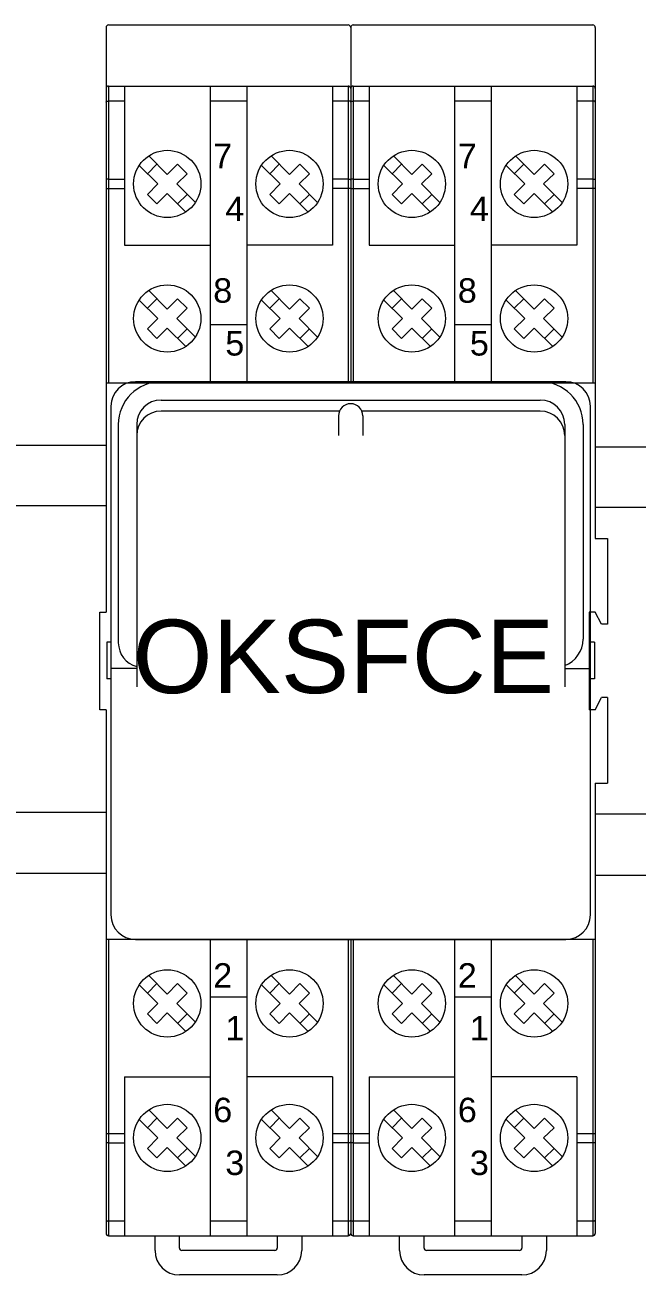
# Model space of a CAD drawing. Header units: millimetres. Extents: x 1359 to 3577, y 1336 to 3557.
# Drawn here: x 3075.2 to 3125.2, y 2471.4 to 2573.6 of the extents above; entities that cross this region are included whole.
import ezdxf

# ---------------------------------------------------------------- set-up
doc = ezdxf.new("R2010")
doc.units = ezdxf.units.MM
doc.set_wipeout_variables(frame=1)
doc.layers.add('000-PI-Oprema', color=30, linetype='Continuous', lineweight=5)
doc.layers.add('002-PI-Kabelska kanalica', color=150, linetype='Continuous')
doc.styles.get("Standard").update_dxf_attribs({"font": 'arial.ttf'})

msp = doc.modelspace()

# ---------------------------------------------------------------- linework, layer by layer
at = {"layer": '000-PI-Oprema', "color": 0, "linetype": 'ByBlock', "lineweight": 0}
for p, q in [((3082.03, 2573.56), (3101.63, 2573.56)), ((3102.03, 2573.56), (3121.63, 2573.56)), ((3082.03, 2568.56), (3101.63, 2568.56)), ((3083.33, 2568.56), (3083.33, 2555.56)), ((3100.33, 2568.56), (3100.33, 2555.56)), ((3102.03, 2568.56), (3121.63, 2568.56)), ((3103.33, 2568.56), (3103.33, 2555.56)), ((3120.33, 2568.56), (3120.33, 2555.56)), ((3083.33, 2567.34), (3082.03, 2567.34)), ((3093.33, 2567.34), (3090.33, 2567.34)), ((3101.63, 2567.34), (3100.33, 2567.34)), ((3103.33, 2567.34), (3102.03, 2567.34)), ((3113.33, 2567.34), (3110.33, 2567.34)), ((3121.63, 2567.34), (3120.33, 2567.34)), ((3085.21, 2561.4), (3085.99, 2562.18)), ((3085.32, 2562.85), (3086.83, 2561.33)), ((3086.83, 2561.33), (3087.68, 2562.18)), ((3087.68, 2562.18), (3088.46, 2561.4)), ((3095.21, 2561.4), (3095.99, 2562.18)), ((3095.32, 2562.85), (3096.83, 2561.33)), ((3096.83, 2561.33), (3097.68, 2562.18)), ((3097.68, 2562.18), (3098.46, 2561.4)), ((3105.21, 2561.4), (3105.99, 2562.18)), ((3105.32, 2562.85), (3106.83, 2561.33)), ((3106.83, 2561.33), (3107.68, 2562.18)), ((3107.68, 2562.18), (3108.46, 2561.4)), ((3115.21, 2561.4), (3115.99, 2562.18)), ((3115.32, 2562.85), (3116.83, 2561.33)), ((3116.83, 2561.33), (3117.68, 2562.18)), ((3117.68, 2562.18), (3118.46, 2561.4)), ((3084.54, 2562.07), (3086.06, 2560.56)), ((3087.61, 2560.56), (3088.46, 2561.4)), ((3094.54, 2562.07), (3096.06, 2560.56)), ((3097.61, 2560.56), (3098.46, 2561.4)), ((3104.54, 2562.07), (3106.06, 2560.56)), ((3107.61, 2560.56), (3108.46, 2561.4)), ((3114.54, 2562.07), (3116.06, 2560.56)), ((3117.61, 2560.56), (3118.46, 2561.4)), ((3081.83, 2560.18), (3083.33, 2560.18)), ((3082.03, 2560.96), (3083.33, 2560.96)), ((3085.21, 2559.71), (3086.06, 2560.56)), ((3087.61, 2560.56), (3089.13, 2559.04)), ((3095.21, 2559.71), (3096.06, 2560.56)), ((3097.61, 2560.56), (3099.13, 2559.04)), ((3101.63, 2560.96), (3100.33, 2560.96)), ((3101.83, 2560.18), (3100.33, 2560.18)), ((3101.83, 2560.18), (3103.33, 2560.18)), ((3102.03, 2560.96), (3103.33, 2560.96)), ((3105.21, 2559.71), (3106.06, 2560.56)), ((3107.61, 2560.56), (3109.13, 2559.04)), ((3115.21, 2559.71), (3116.06, 2560.56)), ((3117.61, 2560.56), (3119.13, 2559.04)), ((3121.63, 2560.96), (3120.33, 2560.96)), ((3121.83, 2560.18), (3120.33, 2560.18)), ((3085.21, 2559.71), (3085.99, 2558.93)), ((3085.99, 2558.93), (3086.83, 2559.78)), ((3086.83, 2559.78), (3088.35, 2558.26)), ((3087.68, 2558.93), (3088.46, 2559.71)), ((3095.21, 2559.71), (3095.99, 2558.93)), ((3095.99, 2558.93), (3096.83, 2559.78)), ((3096.83, 2559.78), (3098.35, 2558.26)), ((3097.68, 2558.93), (3098.46, 2559.71)), ((3105.21, 2559.71), (3105.99, 2558.93)), ((3105.99, 2558.93), (3106.83, 2559.78)), ((3106.83, 2559.78), (3108.35, 2558.26)), ((3107.68, 2558.93), (3108.46, 2559.71)), ((3115.21, 2559.71), (3115.99, 2558.93)), ((3115.99, 2558.93), (3116.83, 2559.78)), ((3116.83, 2559.78), (3118.35, 2558.26)), ((3117.68, 2558.93), (3118.46, 2559.71)), ((3083.33, 2555.56), (3090.33, 2555.56)), ((3100.33, 2555.56), (3093.33, 2555.56)), ((3103.33, 2555.56), (3110.33, 2555.56)), ((3120.33, 2555.56), (3113.33, 2555.56)), ((3084.54, 2551.07), (3086.06, 2549.56)), ((3085.21, 2550.4), (3085.99, 2551.18)), ((3085.32, 2551.85), (3086.83, 2550.33)), ((3086.83, 2550.33), (3087.68, 2551.18)), ((3087.68, 2551.18), (3088.46, 2550.4)), ((3094.54, 2551.07), (3096.06, 2549.56)), ((3095.21, 2550.4), (3095.99, 2551.18)), ((3095.32, 2551.85), (3096.83, 2550.33)), ((3096.83, 2550.33), (3097.68, 2551.18)), ((3097.68, 2551.18), (3098.46, 2550.4)), ((3104.54, 2551.07), (3106.06, 2549.56)), ((3105.21, 2550.4), (3105.99, 2551.18)), ((3105.32, 2551.85), (3106.83, 2550.33)), ((3106.83, 2550.33), (3107.68, 2551.18)), ((3107.68, 2551.18), (3108.46, 2550.4)), ((3114.54, 2551.07), (3116.06, 2549.56)), ((3115.21, 2550.4), (3115.99, 2551.18)), ((3115.32, 2551.85), (3116.83, 2550.33)), ((3116.83, 2550.33), (3117.68, 2551.18)), ((3117.68, 2551.18), (3118.46, 2550.4)), ((3087.61, 2549.56), (3088.46, 2550.4)), ((3097.61, 2549.56), (3098.46, 2550.4)), ((3107.61, 2549.56), (3108.46, 2550.4)), ((3117.61, 2549.56), (3118.46, 2550.4)), ((3085.21, 2548.71), (3086.06, 2549.56)), ((3087.61, 2549.56), (3089.13, 2548.04)), ((3093.33, 2549.04), (3090.33, 2549.04)), ((3095.21, 2548.71), (3096.06, 2549.56)), ((3097.61, 2549.56), (3099.13, 2548.04)), ((3105.21, 2548.71), (3106.06, 2549.56)), ((3107.61, 2549.56), (3109.13, 2548.04)), ((3113.33, 2549.04), (3110.33, 2549.04)), ((3115.21, 2548.71), (3116.06, 2549.56)), ((3117.61, 2549.56), (3119.13, 2548.04)), ((3085.21, 2548.71), (3085.99, 2547.93)), ((3085.99, 2547.93), (3086.83, 2548.78)), ((3086.83, 2548.78), (3088.35, 2547.26)), ((3087.68, 2547.93), (3088.46, 2548.71)), ((3095.21, 2548.71), (3095.99, 2547.93)), ((3095.99, 2547.93), (3096.83, 2548.78)), ((3096.83, 2548.78), (3098.35, 2547.26)), ((3097.68, 2547.93), (3098.46, 2548.71)), ((3105.21, 2548.71), (3105.99, 2547.93)), ((3105.99, 2547.93), (3106.83, 2548.78)), ((3106.83, 2548.78), (3108.35, 2547.26)), ((3107.68, 2547.93), (3108.46, 2548.71)), ((3115.21, 2548.71), (3115.99, 2547.93)), ((3115.99, 2547.93), (3116.83, 2548.78)), ((3116.83, 2548.78), (3118.35, 2547.26)), ((3117.68, 2547.93), (3118.46, 2548.71)), ((3122.83, 2531.56), (3122.83, 2524.56)), ((3122.83, 2518.56), (3122.83, 2511.56)), ((3085.32, 2495.85), (3086.83, 2494.33)), ((3095.32, 2495.85), (3096.83, 2494.33)), ((3105.32, 2495.85), (3106.83, 2494.33)), ((3115.32, 2495.85), (3116.83, 2494.33)), ((3084.54, 2495.07), (3086.06, 2493.56)), ((3085.21, 2494.4), (3085.99, 2495.18)), ((3086.83, 2494.33), (3087.68, 2495.18)), ((3087.68, 2495.18), (3088.46, 2494.4)), ((3094.54, 2495.07), (3096.06, 2493.56)), ((3095.21, 2494.4), (3095.99, 2495.18)), ((3096.83, 2494.33), (3097.68, 2495.18)), ((3097.68, 2495.18), (3098.46, 2494.4)), ((3104.54, 2495.07), (3106.06, 2493.56)), ((3105.21, 2494.4), (3105.99, 2495.18)), ((3106.83, 2494.33), (3107.68, 2495.18)), ((3107.68, 2495.18), (3108.46, 2494.4)), ((3114.54, 2495.07), (3116.06, 2493.56)), ((3115.21, 2494.4), (3115.99, 2495.18)), ((3116.83, 2494.33), (3117.68, 2495.18)), ((3117.68, 2495.18), (3118.46, 2494.4)), ((3087.61, 2493.56), (3088.46, 2494.4)), ((3093.33, 2494.07), (3090.33, 2494.07)), ((3097.61, 2493.56), (3098.46, 2494.4)), ((3107.61, 2493.56), (3108.46, 2494.4)), ((3113.33, 2494.07), (3110.33, 2494.07)), ((3117.61, 2493.56), (3118.46, 2494.4)), ((3085.21, 2492.71), (3086.06, 2493.56)), ((3085.21, 2492.71), (3085.99, 2491.93)), ((3085.99, 2491.93), (3086.83, 2492.78)), ((3086.83, 2492.78), (3088.35, 2491.26)), ((3087.61, 2493.56), (3089.13, 2492.04)), ((3087.68, 2491.93), (3088.46, 2492.71)), ((3095.21, 2492.71), (3096.06, 2493.56)), ((3095.21, 2492.71), (3095.99, 2491.93)), ((3095.99, 2491.93), (3096.83, 2492.78)), ((3096.83, 2492.78), (3098.35, 2491.26)), ((3097.61, 2493.56), (3099.13, 2492.04)), ((3097.68, 2491.93), (3098.46, 2492.71)), ((3105.21, 2492.71), (3106.06, 2493.56)), ((3105.21, 2492.71), (3105.99, 2491.93)), ((3105.99, 2491.93), (3106.83, 2492.78)), ((3106.83, 2492.78), (3108.35, 2491.26)), ((3107.61, 2493.56), (3109.13, 2492.04)), ((3107.68, 2491.93), (3108.46, 2492.71)), ((3115.21, 2492.71), (3116.06, 2493.56)), ((3115.21, 2492.71), (3115.99, 2491.93)), ((3115.99, 2491.93), (3116.83, 2492.78)), ((3116.83, 2492.78), (3118.35, 2491.26)), ((3117.61, 2493.56), (3119.13, 2492.04)), ((3117.68, 2491.93), (3118.46, 2492.71)), ((3083.33, 2487.56), (3083.33, 2474.56)), ((3083.33, 2487.56), (3090.33, 2487.56)), ((3100.33, 2487.56), (3093.33, 2487.56)), ((3100.33, 2487.56), (3100.33, 2474.56)), ((3103.33, 2487.56), (3103.33, 2474.56)), ((3103.33, 2487.56), (3110.33, 2487.56)), ((3120.33, 2487.56), (3113.33, 2487.56)), ((3120.33, 2487.56), (3120.33, 2474.56)), ((3085.32, 2484.85), (3086.83, 2483.33)), ((3095.32, 2484.85), (3096.83, 2483.33)), ((3105.32, 2484.85), (3106.83, 2483.33)), ((3115.32, 2484.85), (3116.83, 2483.33)), ((3084.54, 2484.07), (3086.06, 2482.56)), ((3085.21, 2483.4), (3085.99, 2484.18)), ((3086.83, 2483.33), (3087.68, 2484.18)), ((3087.68, 2484.18), (3088.46, 2483.4)), ((3094.54, 2484.07), (3096.06, 2482.56)), ((3095.21, 2483.4), (3095.99, 2484.18)), ((3096.83, 2483.33), (3097.68, 2484.18)), ((3097.68, 2484.18), (3098.46, 2483.4)), ((3104.54, 2484.07), (3106.06, 2482.56)), ((3105.21, 2483.4), (3105.99, 2484.18)), ((3106.83, 2483.33), (3107.68, 2484.18)), ((3107.68, 2484.18), (3108.46, 2483.4)), ((3114.54, 2484.07), (3116.06, 2482.56)), ((3115.21, 2483.4), (3115.99, 2484.18)), ((3116.83, 2483.33), (3117.68, 2484.18)), ((3117.68, 2484.18), (3118.46, 2483.4)), ((3081.83, 2482.93), (3083.33, 2482.93)), ((3085.21, 2481.71), (3086.06, 2482.56)), ((3087.61, 2482.56), (3088.46, 2483.4)), ((3087.61, 2482.56), (3089.13, 2481.04)), ((3095.21, 2481.71), (3096.06, 2482.56)), ((3097.61, 2482.56), (3098.46, 2483.4)), ((3097.61, 2482.56), (3099.13, 2481.04)), ((3100.33, 2482.93), (3101.83, 2482.93)), ((3101.83, 2482.93), (3103.33, 2482.93)), ((3105.21, 2481.71), (3106.06, 2482.56)), ((3107.61, 2482.56), (3108.46, 2483.4)), ((3107.61, 2482.56), (3109.13, 2481.04)), ((3115.21, 2481.71), (3116.06, 2482.56)), ((3117.61, 2482.56), (3118.46, 2483.4)), ((3117.61, 2482.56), (3119.13, 2481.04)), ((3120.33, 2482.93), (3121.83, 2482.93)), ((3082.03, 2482.15), (3083.33, 2482.15)), ((3085.21, 2481.71), (3085.99, 2480.93)), ((3085.99, 2480.93), (3086.83, 2481.78)), ((3086.83, 2481.78), (3088.35, 2480.26)), ((3087.68, 2480.93), (3088.46, 2481.71)), ((3095.21, 2481.71), (3095.99, 2480.93)), ((3095.99, 2480.93), (3096.83, 2481.78)), ((3096.83, 2481.78), (3098.35, 2480.26)), ((3097.68, 2480.93), (3098.46, 2481.71)), ((3101.63, 2482.15), (3100.33, 2482.15)), ((3102.03, 2482.15), (3103.33, 2482.15)), ((3105.21, 2481.71), (3105.99, 2480.93)), ((3105.99, 2480.93), (3106.83, 2481.78)), ((3106.83, 2481.78), (3108.35, 2480.26)), ((3107.68, 2480.93), (3108.46, 2481.71)), ((3115.21, 2481.71), (3115.99, 2480.93)), ((3115.99, 2480.93), (3116.83, 2481.78)), ((3116.83, 2481.78), (3118.35, 2480.26)), ((3117.68, 2480.93), (3118.46, 2481.71)), ((3121.63, 2482.15), (3120.33, 2482.15)), ((3083.33, 2475.77), (3082.03, 2475.77)), ((3093.33, 2475.77), (3090.33, 2475.77)), ((3101.63, 2475.77), (3100.33, 2475.77)), ((3103.33, 2475.77), (3102.03, 2475.77)), ((3113.33, 2475.77), (3110.33, 2475.77)), ((3121.63, 2475.77), (3120.33, 2475.77)), ((3082.03, 2474.56), (3101.63, 2474.56)), ((3085.83, 2473.36), (3085.83, 2474.56)), ((3087.83, 2473.56), (3087.83, 2474.56)), ((3087.83, 2473.56), (3087.83, 2474.56)), ((3095.83, 2474.56), (3095.83, 2473.56)), ((3095.83, 2474.56), (3095.83, 2473.56)), ((3097.83, 2474.56), (3097.83, 2473.36)), ((3102.03, 2474.56), (3121.63, 2474.56)), ((3105.83, 2473.36), (3105.83, 2474.56)), ((3107.83, 2473.56), (3107.83, 2474.56)), ((3115.83, 2474.56), (3115.83, 2473.56)), ((3117.83, 2474.56), (3117.83, 2473.36)), ((3095.63, 2473.36), (3088.03, 2473.36)), ((3095.63, 2473.36), (3088.03, 2473.36)), ((3115.63, 2473.36), (3108.03, 2473.36)), ((3095.83, 2471.36), (3087.83, 2471.36)), ((3115.83, 2471.36), (3107.83, 2471.36))]:
    msp.add_line(p, q, dxfattribs=at)
for points in [[(3081.83, 2567.26), (3081.84, 2567.27), (3081.84, 2567.28), (3081.85, 2567.29), (3081.86, 2567.3), (3081.88, 2567.31), (3081.89, 2567.32), (3081.91, 2567.32), (3081.93, 2567.33), (3081.96, 2567.34), (3081.98, 2567.34), (3082.01, 2567.34), (3082.03, 2567.34)], [(3101.83, 2567.26), (3101.83, 2567.27), (3101.83, 2567.28), (3101.82, 2567.29), (3101.81, 2567.3), (3101.79, 2567.31), (3101.78, 2567.32), (3101.76, 2567.32), (3101.73, 2567.33), (3101.71, 2567.34), (3101.69, 2567.34), (3101.66, 2567.34), (3101.63, 2567.34)], [(3101.83, 2567.26), (3101.84, 2567.27), (3101.84, 2567.28), (3101.85, 2567.29), (3101.86, 2567.3), (3101.88, 2567.31), (3101.89, 2567.32), (3101.91, 2567.32), (3101.93, 2567.33), (3101.96, 2567.34), (3101.98, 2567.34), (3102.01, 2567.34), (3102.03, 2567.34)], [(3121.83, 2567.26), (3121.83, 2567.27), (3121.83, 2567.28), (3121.82, 2567.29), (3121.81, 2567.3), (3121.79, 2567.31), (3121.78, 2567.32), (3121.76, 2567.32), (3121.73, 2567.33), (3121.71, 2567.34), (3121.69, 2567.34), (3121.66, 2567.34), (3121.63, 2567.34)], [(3082.03, 2560.96), (3082.01, 2560.96), (3081.98, 2560.96), (3081.96, 2560.96), (3081.93, 2560.95), (3081.91, 2560.95), (3081.89, 2560.94), (3081.88, 2560.93), (3081.86, 2560.92), (3081.85, 2560.92), (3081.84, 2560.91), (3081.84, 2560.9), (3081.83, 2560.89)], [(3101.63, 2560.96), (3101.66, 2560.96), (3101.69, 2560.96), (3101.71, 2560.96), (3101.73, 2560.95), (3101.76, 2560.95), (3101.78, 2560.94), (3101.79, 2560.93), (3101.81, 2560.92), (3101.82, 2560.92), (3101.83, 2560.91), (3101.83, 2560.9), (3101.83, 2560.89)], [(3102.03, 2560.96), (3102.01, 2560.96), (3101.98, 2560.96), (3101.96, 2560.96), (3101.93, 2560.95), (3101.91, 2560.95), (3101.89, 2560.94), (3101.88, 2560.93), (3101.86, 2560.92), (3101.85, 2560.92), (3101.84, 2560.91), (3101.84, 2560.9), (3101.83, 2560.89)], [(3121.63, 2560.96), (3121.66, 2560.96), (3121.69, 2560.96), (3121.71, 2560.96), (3121.73, 2560.95), (3121.76, 2560.95), (3121.78, 2560.94), (3121.79, 2560.93), (3121.81, 2560.92), (3121.82, 2560.92), (3121.83, 2560.91), (3121.83, 2560.9), (3121.83, 2560.89)], [(3082.03, 2482.15), (3082.01, 2482.15), (3081.98, 2482.15), (3081.96, 2482.15), (3081.93, 2482.16), (3081.91, 2482.16), (3081.89, 2482.17), (3081.88, 2482.18), (3081.86, 2482.19), (3081.85, 2482.2), (3081.84, 2482.21), (3081.84, 2482.22), (3081.83, 2482.23)], [(3101.83, 2482.23), (3101.83, 2482.22), (3101.83, 2482.21), (3101.82, 2482.2), (3101.81, 2482.19), (3101.79, 2482.18), (3101.78, 2482.17), (3101.76, 2482.16), (3101.73, 2482.16), (3101.71, 2482.15), (3101.69, 2482.15), (3101.66, 2482.15), (3101.63, 2482.15)], [(3102.03, 2482.15), (3102.01, 2482.15), (3101.98, 2482.15), (3101.96, 2482.15), (3101.93, 2482.16), (3101.91, 2482.16), (3101.89, 2482.17), (3101.88, 2482.18), (3101.86, 2482.19), (3101.85, 2482.2), (3101.84, 2482.21), (3101.84, 2482.22), (3101.83, 2482.23)], [(3121.83, 2482.23), (3121.83, 2482.22), (3121.83, 2482.21), (3121.82, 2482.2), (3121.81, 2482.19), (3121.79, 2482.18), (3121.78, 2482.17), (3121.76, 2482.16), (3121.73, 2482.16), (3121.71, 2482.15), (3121.69, 2482.15), (3121.66, 2482.15), (3121.63, 2482.15)], [(3081.83, 2475.85), (3081.84, 2475.84), (3081.84, 2475.83), (3081.85, 2475.82), (3081.86, 2475.81), (3081.88, 2475.8), (3081.89, 2475.79), (3081.91, 2475.79), (3081.93, 2475.78), (3081.96, 2475.78), (3081.98, 2475.77), (3082.01, 2475.77), (3082.03, 2475.77)], [(3101.63, 2475.77), (3101.66, 2475.77), (3101.69, 2475.77), (3101.71, 2475.78), (3101.73, 2475.78), (3101.76, 2475.79), (3101.78, 2475.79), (3101.79, 2475.8), (3101.81, 2475.81), (3101.82, 2475.82), (3101.83, 2475.83), (3101.83, 2475.84), (3101.83, 2475.85)], [(3101.83, 2475.85), (3101.84, 2475.84), (3101.84, 2475.83), (3101.85, 2475.82), (3101.86, 2475.81), (3101.88, 2475.8), (3101.89, 2475.79), (3101.91, 2475.79), (3101.93, 2475.78), (3101.96, 2475.78), (3101.98, 2475.77), (3102.01, 2475.77), (3102.03, 2475.77)], [(3121.63, 2475.77), (3121.66, 2475.77), (3121.69, 2475.77), (3121.71, 2475.78), (3121.73, 2475.78), (3121.76, 2475.79), (3121.78, 2475.79), (3121.79, 2475.8), (3121.81, 2475.81), (3121.82, 2475.82), (3121.83, 2475.83), (3121.83, 2475.84), (3121.83, 2475.85)]]:
    msp.add_lwpolyline(points, dxfattribs=at)
for centre in [(3086.83, 2560.56), (3096.83, 2560.56), (3106.83, 2560.56), (3116.83, 2560.56), (3086.83, 2549.56), (3096.83, 2549.56), (3106.83, 2549.56), (3116.83, 2549.56), (3086.83, 2493.56), (3096.83, 2493.56), (3106.83, 2493.56), (3116.83, 2493.56), (3086.83, 2482.56), (3096.83, 2482.56), (3106.83, 2482.56), (3116.83, 2482.56)]:
    msp.add_circle(centre, 2.75, dxfattribs=at)
for centre, radius, start, end in [((3082.03, 2573.36), 0.2, 90, 180), ((3101.63, 2573.36), 0.2, 0, 90), ((3102.03, 2573.36), 0.2, 90, 180), ((3121.63, 2573.36), 0.2, 0, 90), ((3082.03, 2568.36), 0.2, 90, 180), ((3101.63, 2568.36), 0.2, 0, 90), ((3102.03, 2568.36), 0.2, 90, 180), ((3121.63, 2568.36), 0.2, 0, 90), ((3082.03, 2474.76), 0.2, 180, 270), ((3101.63, 2474.76), 0.2, 270, 0), ((3102.03, 2474.76), 0.2, 180, 270), ((3121.63, 2474.76), 0.2, 270, 0), ((3087.83, 2473.36), 2, 180, 270), ((3088.03, 2473.56), 0.2, 180, 270), ((3088.03, 2473.56), 0.2, 180, 270), ((3095.63, 2473.56), 0.2, 270, 0), ((3095.63, 2473.56), 0.2, 270, 0), ((3095.83, 2473.36), 2, 270, 0), ((3107.83, 2473.36), 2, 180, 270), ((3108.03, 2473.56), 0.2, 180, 270), ((3115.63, 2473.56), 0.2, 270, 0), ((3115.83, 2473.36), 2, 270, 0)]:
    msp.add_arc(centre, radius, start, end, dxfattribs=at)
at = {"layer": '002-PI-Kabelska kanalica', "color": 0, "linetype": 'ByBlock', "lineweight": 0, "ltscale": 0.25}
for p, q in [((3071.45, 2539.21), (3081.83, 2539.21)), ((3121.83, 2539.06), (3126.83, 2539.06)), ((3071.43, 2534.28), (3081.83, 2534.28)), ((3121.81, 2534.13), (3126.83, 2534.13)), ((3071.45, 2509.21), (3081.83, 2509.21)), ((3121.83, 2509.06), (3126.83, 2509.06)), ((3071.45, 2504.21), (3081.83, 2504.21)), ((3121.83, 2504.06), (3126.83, 2504.06))]:
    msp.add_line(p, q, dxfattribs=at)

# ---------------------------------------------------------------- texts
at = {"layer": '000-PI-Oprema', "color": 0, "linetype": 'ByBlock', "lineweight": 0, "char_height": 1.9995, "width": 2.5471}
for s, insert, attachment_point in [('{\\fArial|b0|i0|c0|p34;7}', (3090.59, 2563.85), 1), ('{\\fArial|b0|i0|c0|p34;7}', (3110.59, 2563.85), 1), ('{\\fArial|b0|i0|c0|p34;4}', (3093.13, 2559.53), 3), ('{\\fArial|b0|i0|c0|p34;4}', (3113.13, 2559.53), 3), ('{\\fArial|b0|i0|c0|p34;8}', (3090.59, 2552.85), 1), ('{\\fArial|b0|i0|c0|p34;8}', (3110.59, 2552.85), 1), ('{\\fArial|b0|i0|c0|p34;5}', (3093.13, 2548.53), 3), ('{\\fArial|b0|i0|c0|p34;5}', (3113.13, 2548.53), 3), ('{\\fArial|b0|i0|c0|p34;2}', (3090.59, 2496.85), 1), ('{\\fArial|b0|i0|c0|p34;2}', (3110.59, 2496.85), 1), ('{\\fArial|b0|i0|c0|p34;1}', (3093.13, 2492.53), 3), ('{\\fArial|b0|i0|c0|p34;1}', (3113.13, 2492.53), 3), ('{\\fArial|b0|i0|c0|p34;6}', (3090.59, 2485.85), 1), ('{\\fArial|b0|i0|c0|p34;6}', (3110.59, 2485.85), 1), ('{\\fArial|b0|i0|c0|p34;3}', (3093.13, 2481.53), 3), ('{\\fArial|b0|i0|c0|p34;3}', (3113.13, 2481.53), 3)]:
    msp.add_mtext(s, dxfattribs=dict(at, insert=insert, attachment_point=attachment_point))

# ---------------------------------------------------------------- next in the draw order: wipeouts: each hides what was drawn before it
at = {"color": 0, "linetype": 'ByBlock', "lineweight": 0}
msp.add_wipeout([(3081.83, 2544.31), (3121.83, 2544.31), (3121.83, 2498.81), (3081.83, 2498.81)], dxfattribs=at).dxf.layer = '000-PI-Oprema'

# ---------------------------------------------------------------- next in the draw order: linework, layer by layer
at = {"layer": '000-PI-Oprema', "color": 0, "linetype": 'ByBlock', "lineweight": 0}
for p, q in [((3081.83, 2573.36), (3081.83, 2525.56)), ((3101.83, 2573.36), (3101.83, 2544.31)), ((3121.83, 2573.36), (3121.83, 2531.56)), ((3082.03, 2568.56), (3082.03, 2544.31)), ((3090.33, 2568.56), (3090.33, 2544.31)), ((3093.33, 2568.56), (3093.33, 2544.31)), ((3101.63, 2568.56), (3101.63, 2544.31)), ((3102.03, 2568.56), (3102.03, 2544.31)), ((3110.33, 2568.56), (3110.33, 2544.31)), ((3113.33, 2568.56), (3113.33, 2544.31)), ((3121.63, 2568.56), (3121.63, 2544.31)), ((3081.83, 2544.31), (3101.83, 2544.31)), ((3119.43, 2544.39), (3084.23, 2544.39)), ((3086.33, 2544.39), (3117.33, 2544.39)), ((3101.83, 2544.31), (3121.83, 2544.31)), ((3086.33, 2542.89), (3117.33, 2542.89)), ((3082.23, 2542.39), (3082.23, 2500.79)), ((3100.92, 2541.99), (3086.33, 2541.99)), ((3117.33, 2541.99), (3102.75, 2541.99)), ((3121.43, 2500.79), (3121.43, 2542.39)), ((3082.83, 2540.89), (3082.83, 2523.04)), ((3084.33, 2540.89), (3084.33, 2523.04)), ((3100.83, 2541.59), (3100.83, 2539.99)), ((3102.83, 2541.59), (3102.83, 2539.99)), ((3119.33, 2540.89), (3119.33, 2523.34)), ((3120.83, 2540.89), (3120.83, 2523.34)), ((3084.33, 2539.99), (3084.33, 2519.44)), ((3119.33, 2539.99), (3119.33, 2519.44)), ((3121.83, 2531.56), (3122.83, 2531.56)), ((3081.33, 2517.56), (3081.33, 2525.56)), ((3081.33, 2525.56), (3081.83, 2525.56)), ((3121.33, 2525.56), (3121.33, 2517.56)), ((3121.83, 2525.56), (3121.33, 2525.56)), ((3122.33, 2524.56), (3121.83, 2525.56)), ((3122.83, 2524.56), (3122.33, 2524.56)), ((3081.88, 2523.09), (3081.88, 2520.09)), ((3082.23, 2523.09), (3081.88, 2523.09)), ((3121.78, 2523.09), (3121.43, 2523.09)), ((3121.78, 2523.09), (3121.78, 2520.09)), ((3084.33, 2520.94), (3082.23, 2520.94)), ((3119.33, 2520.94), (3121.43, 2520.94)), ((3082.23, 2520.09), (3081.88, 2520.09)), ((3121.78, 2520.09), (3121.43, 2520.09)), ((3121.83, 2517.56), (3122.33, 2518.56)), ((3122.83, 2518.56), (3122.33, 2518.56)), ((3081.83, 2517.56), (3081.33, 2517.56)), ((3081.83, 2517.56), (3081.83, 2474.76)), ((3121.83, 2517.56), (3121.33, 2517.56)), ((3121.83, 2511.56), (3121.83, 2474.76)), ((3121.83, 2511.56), (3122.83, 2511.56)), ((3081.83, 2498.81), (3101.83, 2498.81)), ((3082.03, 2498.81), (3082.03, 2474.56)), ((3084.23, 2498.79), (3119.43, 2498.79)), ((3090.33, 2498.81), (3090.33, 2474.56)), ((3093.33, 2498.81), (3093.33, 2474.56)), ((3101.63, 2498.81), (3101.63, 2474.56)), ((3101.83, 2498.81), (3121.83, 2498.81)), ((3101.83, 2498.81), (3101.83, 2474.76)), ((3102.03, 2498.81), (3102.03, 2474.56)), ((3110.33, 2498.81), (3110.33, 2474.56)), ((3113.33, 2498.81), (3113.33, 2474.56)), ((3121.63, 2498.81), (3121.63, 2474.56))]:
    msp.add_line(p, q, dxfattribs=at)
for centre, radius, start, end in [((3084.23, 2542.39), 2, 90, 180), ((3086.33, 2540.89), 3.5, 90, 180), ((3117.33, 2540.89), 3.5, 0, 90), ((3119.43, 2542.39), 2, 0, 90), ((3086.33, 2540.89), 2, 90, 180), ((3117.33, 2540.89), 2, 0, 90), ((3086.33, 2539.99), 2, 90, 180), ((3101.83, 2541.59), 1, 0, 180), ((3117.33, 2539.99), 2, 0, 90), ((3118.53, 2523.34), 2.3, 290.3544, 0), ((3084.83, 2523.04), 2, 180, 255.5225), ((3084.23, 2500.79), 2, 180, 270), ((3119.43, 2500.79), 2, 270, 0)]:
    msp.add_arc(centre, radius, start, end, dxfattribs=at)

# ---------------------------------------------------------------- next in the draw order: texts
at = {"layer": '000-PI-Oprema', "color": 0, "linetype": 'ByBlock', "lineweight": 0, "insert": (3101.24, 2521.89), "char_height": 6, "attachment_point": 5}
msp.add_mtext_dynamic_manual_height_columns('{\\fArial|b0|i0|c238|p34;OK}S{\\fArial|b0|i0|c238|p34;FC}E', width=44.995, gutter_width=1, heights=[10], dxfattribs=at)

doc.saveas('drawing.dxf')
